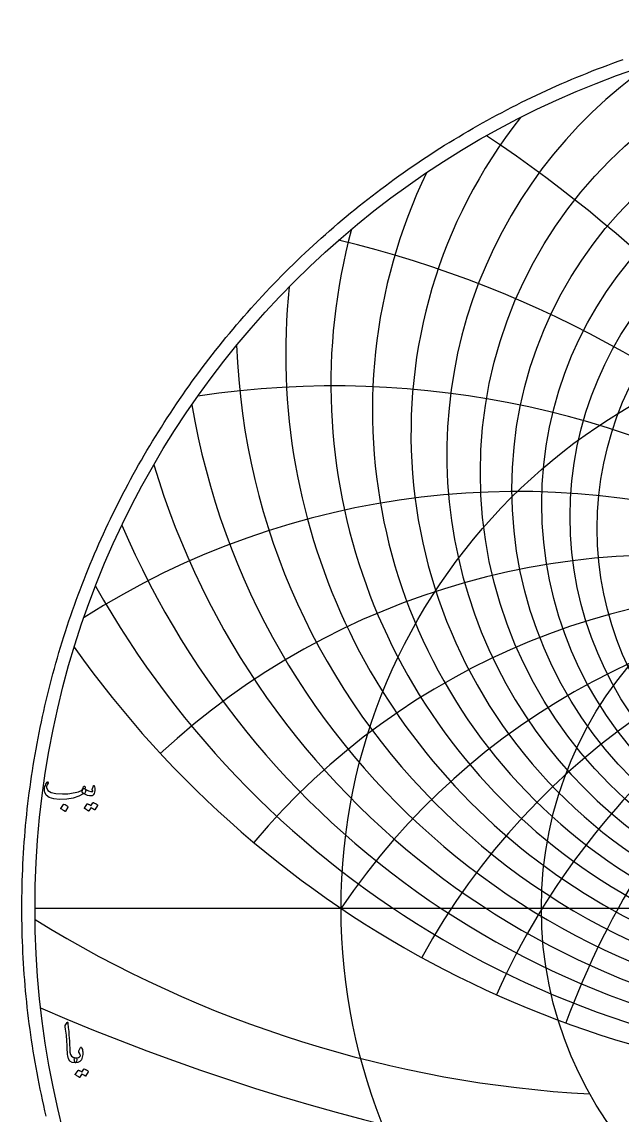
# Model space of a CAD drawing. Header units: millimetres. Extents: x -84 to 84, y -84 to 86.
# Drawn here: x -83.6 to -27.8, y -19.2 to 82.3 of the extents above; entities that cross this region are included whole.
import ezdxf

# ---------------------------------------------------------------- set-up
doc = ezdxf.new("R2010")
doc.units = ezdxf.units.MM
for name, color, linetype in [('CUT_OUTER', 1, 'Continuous'), ('ENGRAVE', 7, 'Continuous'), ('ENGRAVE_FINE', 8, 'Continuous'), ('TEXT', 5, 'Continuous')]:
    doc.layers.add(name, color=color, linetype=linetype)

msp = doc.modelspace()

# ---------------------------------------------------------------- linework, layer by layer
at = {"layer": 'CUT_OUTER'}
msp.add_lwpolyline([(-81.311, -19.3101), (-81.428, -18.8108), (-81.5419, -18.3108), (-81.6527, -17.8102), (-81.7604, -17.3088), (-81.8651, -16.8068), (-81.9667, -16.3042), (-82.0652, -15.8009), (-82.1606, -15.2971), (-82.2529, -14.7927), (-82.3421, -14.2877), (-82.4282, -13.7822), (-82.5112, -13.2762), (-82.5912, -12.7696), (-82.668, -12.2626), (-82.7416, -11.7552), (-82.8122, -11.2472), (-82.8797, -10.7389), (-82.944, -10.2302), (-83.0052, -9.721), (-83.0633, -9.2115), (-83.1182, -8.7017), (-83.1701, -8.1915), (-83.2188, -7.6811), (-83.2643, -7.1703), (-83.3068, -6.6593), (-83.3461, -6.148), (-83.3822, -5.6365), (-83.4152, -5.1247), (-83.4451, -4.6128), (-83.4718, -4.1007), (-83.4954, -3.5885), (-83.5159, -3.0761), (-83.5332, -2.5636), (-83.5473, -2.051), (-83.5583, -1.5383), (-83.5662, -1.0256), (-83.5709, -0.5128), (-83.5725, 0), (-83.5709, 0.5128), (-83.5662, 1.0256), (-83.5583, 1.5383), (-83.5473, 2.051), (-83.5332, 2.5636), (-83.5159, 3.0761), (-83.4954, 3.5885), (-83.4718, 4.1007), (-83.4451, 4.6128), (-83.4152, 5.1247), (-83.3822, 5.6365), (-83.3461, 6.148), (-83.3068, 6.6593), (-83.2643, 7.1703), (-83.2188, 7.6811), (-83.1701, 8.1915), (-83.1182, 8.7017), (-83.0633, 9.2115), (-83.0052, 9.721), (-82.944, 10.2302), (-82.8797, 10.7389), (-82.8122, 11.2472), (-82.7416, 11.7552), (-82.668, 12.2626), (-82.5912, 12.7696), (-82.5112, 13.2762), (-82.4282, 13.7822), (-82.3421, 14.2877), (-82.2529, 14.7927), (-82.1606, 15.2971), (-82.0652, 15.8009), (-81.9667, 16.3042), (-81.8651, 16.8068), (-81.7604, 17.3088), (-81.6527, 17.8102), (-81.5419, 18.3108), (-81.428, 18.8108), (-81.311, 19.3101), (-81.191, 19.8087), (-81.0679, 20.3065), (-80.9418, 20.8035), (-80.8126, 21.2998), (-80.6804, 21.7952), (-80.5452, 22.2899), (-80.4069, 22.7836), (-80.2656, 23.2766), (-80.1212, 23.7686), (-79.9739, 24.2598), (-79.8235, 24.7501), (-79.6702, 25.2394), (-79.5138, 25.7278), (-79.3544, 26.2152), (-79.1921, 26.7016), (-79.0268, 27.187), (-78.8585, 27.6714), (-78.6872, 28.1547), (-78.513, 28.637), (-78.3358, 29.1182), (-78.1556, 29.5983), (-77.9725, 30.0773), (-77.7865, 30.5552), (-77.5976, 31.0319), (-77.4057, 31.5075), (-77.2109, 31.9818), (-77.0132, 32.455), (-76.8126, 32.9269), (-76.6092, 33.3976), (-76.4028, 33.867), (-76.1936, 34.3352), (-75.9814, 34.8021), (-75.7665, 35.2676), (-75.5486, 35.7318), (-75.328, 36.1947), (-75.1045, 36.6563), (-74.8781, 37.1164), (-74.649, 37.5751), (-74.417, 38.0325), (-74.1823, 38.4884), (-73.9447, 38.9428), (-73.7044, 39.3958), (-73.4612, 39.8473), (-73.2154, 40.2973), (-72.9667, 40.7458), (-72.7153, 41.1927), (-72.4612, 41.6381), (-72.2044, 42.082), (-71.9448, 42.5242), (-71.6825, 42.9649), (-71.4175, 43.4039), (-71.1499, 43.8413), (-70.8795, 44.277), (-70.6065, 44.7111), (-70.3309, 45.1435), (-70.0525, 45.5742), (-69.7716, 46.0031), (-69.488, 46.4304), (-69.2018, 46.8559), (-68.913, 47.2796), (-68.6216, 47.7016), (-68.3276, 48.1217), (-68.0311, 48.5401), (-67.7319, 48.9566), (-67.4303, 49.3713), (-67.1261, 49.7841), (-66.8193, 50.195), (-66.5101, 50.6041), (-66.1983, 51.0112), (-65.8841, 51.4164), (-65.5674, 51.8197), (-65.2482, 52.2211), (-64.9265, 52.6204), (-64.6024, 53.0178), (-64.2759, 53.4132), (-63.9469, 53.8066), (-63.6156, 54.198), (-63.2818, 54.5873), (-62.9457, 54.9745), (-62.6072, 55.3597), (-62.2663, 55.7429), (-61.9231, 56.1239), (-61.5776, 56.5028), (-61.2297, 56.8795), (-60.8796, 57.2542), (-60.5271, 57.6266), (-60.1724, 57.9969), (-59.8154, 58.365), (-59.4562, 58.731), (-59.0947, 59.0947), (-58.731, 59.4562), (-58.365, 59.8154), (-57.9969, 60.1724), (-57.6266, 60.5271), (-57.2542, 60.8796), (-56.8795, 61.2297), (-56.5028, 61.5776), (-56.1239, 61.9231), (-55.7429, 62.2663), (-55.3597, 62.6072), (-54.9745, 62.9457), (-54.5873, 63.2818), (-54.198, 63.6156), (-53.8066, 63.9469), (-53.4132, 64.2759), (-53.0178, 64.6024), (-52.6204, 64.9265), (-52.2211, 65.2482), (-51.8197, 65.5674), (-51.4164, 65.8841), (-51.0112, 66.1983), (-50.6041, 66.5101), (-50.195, 66.8193), (-49.7841, 67.1261), (-49.3713, 67.4303), (-48.9566, 67.7319), (-48.5401, 68.0311), (-48.1217, 68.3276), (-47.7016, 68.6216), (-47.2796, 68.913), (-46.8559, 69.2018), (-46.4304, 69.488), (-46.0031, 69.7716), (-45.5742, 70.0525), (-45.1435, 70.3309), (-44.7111, 70.6065), (-44.277, 70.8795), (-43.8413, 71.1499), (-43.4039, 71.4175), (-42.9649, 71.6825), (-42.5242, 71.9448), (-42.082, 72.2044), (-41.6381, 72.4612), (-41.1927, 72.7153), (-40.7458, 72.9667), (-40.2973, 73.2154), (-39.8473, 73.4612), (-39.3958, 73.7044), (-38.9428, 73.9447), (-38.4884, 74.1823), (-38.0325, 74.417), (-37.5751, 74.649), (-37.1164, 74.8781), (-36.6563, 75.1045), (-36.1947, 75.328), (-35.7318, 75.5486), (-35.2676, 75.7665), (-34.8021, 75.9814), (-34.3352, 76.1936), (-33.867, 76.4028), (-33.3976, 76.6092), (-32.9269, 76.8126), (-32.455, 77.0132), (-31.9818, 77.2109), (-31.5075, 77.4057), (-31.0319, 77.5976), (-30.5552, 77.7865), (-30.0773, 77.9725), (-29.5983, 78.1556), (-29.1182, 78.3358), (-28.637, 78.513), (-28.1547, 78.6872), (-27.6714, 78.8585)], dxfattribs=at)
at = {"layer": 'ENGRAVE'}
msp.add_lwpolyline([(-82.35, 0), (82.35, 0)], dxfattribs=at)
for centre, radius in [((0, 0), 82.35), ((0, 35.2915), 30.101), ((0, 0), 53.9054), ((0, 0), 35.2859)]:
    msp.add_circle(centre, radius, dxfattribs=at)
for centre, radius, start, end in [((0, 42.1922), 44.0746, 124.671424, 55.328576), ((0, 54.632), 63.6527, 182.099525, 357.900475), ((0, -36.3597), 65.0217, 34, 146), ((0, -36.3597), 65.0217, 34, 146), ((0, 79.9181), 96.3986, 215.274728, 324.725272), ((-24.708, 92.2114), 109.6322, 238.283556, 266.824679)]:
    msp.add_arc(centre, radius, start, end, dxfattribs=at)
at = {"layer": 'ENGRAVE_FINE'}
for centre, radius in [((0, 40.4859), 40.9563), ((0, 38.9629), 38.022), ((0, 37.6013), 35.2477), ((0, 36.3826), 32.6132)]:
    msp.add_circle(centre, radius, dxfattribs=at)
for centre, radius, start, end in [((0, 44.1081), 47.4051, 141.754257, 38.245743), ((-112.6209, -36.3597), 130.0434, 9.366458, 56.253005), ((-112.6209, -36.3597), 130.0434, 9.366458, 56.253005), ((0, 46.2659), 50.982, 154.353295, 25.646705), ((0, 48.7048), 54.8466, 164.795001, 15.204999), ((-77.4899, -36.3597), 101.1558, 12.699146, 76.647274), ((-77.4899, -36.3597), 101.1558, 12.699146, 76.647274), ((0, 51.4733), 59.0492, 173.907201, 6.092799), ((-54.5597, -36.3597), 84.8798, 16.227346, 98.578162), ((-54.5597, -36.3597), 84.8798, 16.227346, 98.578162), ((0, 58.2575), 68.7357, 189.610215, 350.389785), ((0, 62.4482), 74.3987, 196.592097, 343.407903), ((-37.5403, -36.3597), 75.0806, 20.02075, 122.41857), ((-37.5403, -36.3597), 75.0806, 20.02075, 122.41857), ((37.5403, -36.3597), 75.0806, 57.58143, 159.97925), ((37.5403, -36.3597), 75.0806, 57.58143, 159.97925), ((0, 67.3319), 80.7721, 203.149886, 336.850114), ((-23.666, -36.3597), 69.1947, 24.166419, 132.825078), ((-23.666, -36.3597), 69.1947, 24.166419, 132.825078), ((23.666, -36.3597), 69.1947, 47.174922, 155.833581), ((23.666, -36.3597), 69.1947, 47.174922, 155.833581), ((0, 73.0785), 88.0278, 209.358787, 330.641213), ((-11.4651, -36.3597), 66.0248, 28.776578, 139.961007), ((-11.4651, -36.3597), 66.0248, 28.776578, 139.961007), ((11.4651, -36.3597), 66.0248, 40.038993, 151.223422), ((11.4651, -36.3597), 66.0248, 40.038993, 151.223422), ((0, 178.6328), 204.9243, 246.464598, 293.535402)]:
    msp.add_arc(centre, radius, start, end, dxfattribs=at)
at = {"layer": 'TEXT'}
for points in [[(-77.7309, 11.1004), (-77.7259, 11.0978), (-77.7212, 11.0952), (-77.7168, 11.0926), (-77.7128, 11.09), (-77.7087, 11.087), (-77.7043, 11.0835), (-77.6996, 11.0793), (-77.6946, 11.0744), (-77.6527, 11.025), (-77.6361, 10.9549), (-77.6449, 10.864), (-77.679, 10.7523), (-77.7105, 10.6844), (-77.7426, 10.6419), (-77.7754, 10.6247), (-77.8089, 10.6328), (-77.8258, 10.6409), (-77.84, 10.6445), (-77.8517, 10.6435), (-77.8608, 10.638), (-78.2868, 10.4049), (-78.7959, 10.2406), (-79.3881, 10.1452), (-80.0634, 10.1185), (-80.6095, 10.1653), (-81.0219, 10.29), (-81.3005, 10.4926), (-81.4453, 10.7731), (-81.4677, 10.9055), (-81.4725, 11.038), (-81.4599, 11.1705), (-81.4297, 11.303), (-81.3884, 11.4202), (-81.3375, 11.5276), (-81.2768, 11.6254), (-81.2063, 11.7133), (-81.193, 11.7244), (-81.179, 11.7315), (-81.1644, 11.7348), (-81.1492, 11.7341), (-81.1349, 11.728), (-81.1232, 11.7198), (-81.1141, 11.7098), (-81.1076, 11.6978), (-81.1047, 11.6861), (-81.1063, 11.6718), (-81.1125, 11.6549), (-81.1232, 11.6354), (-81.1985, 11.525), (-81.2479, 11.4172), (-81.2712, 11.312), (-81.2686, 11.2094), (-81.1453, 10.9523), (-80.8582, 10.7679), (-80.4076, 10.6562), (-79.7933, 10.6172), (-79.6246, 10.6198), (-79.4563, 10.6276), (-79.2883, 10.6406), (-79.1206, 10.6588), (-78.9542, 10.6822), (-78.79, 10.7107), (-78.6282, 10.7445), (-78.4686, 10.7835), (-78.3137, 10.8276), (-78.1868, 10.8718), (-78.0878, 10.9159), (-78.0167, 10.9601), (-77.9892, 10.9835), (-77.9641, 11.012), (-77.9412, 11.0458), (-77.9206, 11.0848), (-77.9012, 11.1283), (-77.8822, 11.1757), (-77.8636, 11.227), (-77.8452, 11.2822), (-77.8381, 11.2991), (-77.8271, 11.3133), (-77.8121, 11.325), (-77.7933, 11.3341), (-77.7732, 11.339), (-77.7543, 11.338), (-77.7368, 11.3312), (-77.7206, 11.3185), (-77.7076, 11.301), (-77.6998, 11.2796), (-77.6972, 11.2543), (-77.6998, 11.225)], [(-77.8868, 10.6848), (-77.9433, 10.7383), (-77.9725, 10.8055), (-77.9745, 10.8864), (-77.9491, 10.9809), (-77.8943, 11.0656), (-77.8439, 11.1172), (-77.7982, 11.1357), (-77.7569, 11.1211), (-77.5621, 10.9922), (-77.3673, 10.9017), (-77.1725, 10.8494), (-76.9777, 10.8354), (-76.9709, 10.8367), (-76.966, 10.8406), (-76.9631, 10.8471), (-76.9621, 10.8562), (-76.967, 10.8734), (-76.9816, 10.8991), (-77.0059, 10.9331), (-77.04, 10.9757), (-77.0465, 10.9887), (-77.0504, 11.0017), (-77.0517, 11.0146), (-77.0504, 11.0276), (-76.9257, 11.3861), (-76.9199, 11.3997), (-76.9128, 11.4094), (-76.9043, 11.4153), (-76.8946, 11.4172), (-76.8848, 11.4156), (-76.8764, 11.4107), (-76.8693, 11.4026), (-76.8634, 11.3913), (-76.8245, 11.2747), (-76.8011, 11.1588), (-76.7933, 11.0435), (-76.8011, 10.9289), (-76.8264, 10.7864), (-76.8608, 10.6705), (-76.9043, 10.5812), (-76.9569, 10.5185), (-76.9969, 10.4841), (-77.0335, 10.4588), (-77.067, 10.4426), (-77.0972, 10.4354), (-77.2712, 10.4315), (-77.4608, 10.4718), (-77.666, 10.5562), (-77.8868, 10.6848)], [(-79.6998, 9.6562), (-79.6933, 9.6627), (-79.6842, 9.6666), (-79.6725, 9.6679), (-79.6582, 9.6666), (-79.5573, 9.6257), (-79.4621, 9.5757), (-79.3728, 9.5166), (-79.2894, 9.4484), (-79.2813, 9.438), (-79.2777, 9.4276), (-79.2787, 9.4172), (-79.2842, 9.4068), (-79.5284, 9.012), (-79.5375, 9.0026), (-79.5491, 9.0003), (-79.5634, 9.0052), (-79.5803, 9.0172), (-79.5949, 9.0276), (-79.618, 9.0432), (-79.6495, 9.064), (-79.6894, 9.09), (-79.7384, 9.1211), (-79.7972, 9.1575), (-79.8657, 9.199), (-79.944, 9.2458), (-79.9543, 9.2536), (-79.9595, 9.2614), (-79.9595, 9.2692), (-79.9543, 9.277)], [(-76.9621, 9.8016), (-76.9556, 9.8081), (-76.9465, 9.812), (-76.9348, 9.8133), (-76.9206, 9.812), (-76.8694, 9.7929), (-76.8199, 9.7718), (-76.772, 9.7487), (-76.7257, 9.7237), (-76.6808, 9.6965), (-76.6368, 9.6666), (-76.5938, 9.6341), (-76.5517, 9.599), (-76.5436, 9.5883), (-76.54, 9.577), (-76.541, 9.565), (-76.5465, 9.5523), (-76.7959, 9.1575), (-76.8027, 9.1523), (-76.8128, 9.1523), (-76.8261, 9.1575), (-76.8426, 9.1679), (-76.854, 9.1775), (-76.8725, 9.1906), (-76.8982, 9.2073), (-76.9309, 9.2276), (-76.9712, 9.2518), (-77.0193, 9.2802), (-77.0751, 9.3128), (-77.1387, 9.3497), (-77.3361, 9.0432), (-77.3452, 9.0338), (-77.3569, 9.0315), (-77.3712, 9.0364), (-77.3881, 9.0484), (-77.4027, 9.0588), (-77.4258, 9.0744), (-77.4572, 9.0951), (-77.4972, 9.1211), (-77.5462, 9.1523), (-77.605, 9.1887), (-77.6735, 9.2302), (-77.7517, 9.277), (-77.7598, 9.2848), (-77.7634, 9.2926), (-77.7624, 9.3003), (-77.7569, 9.3081), (-77.5024, 9.6874), (-77.4959, 9.6939), (-77.4868, 9.6977), (-77.4751, 9.699), (-77.4608, 9.6977), (-77.4173, 9.6836), (-77.3751, 9.6672), (-77.3342, 9.6486), (-77.2946, 9.6276), (-77.2563, 9.6047), (-77.2193, 9.5802), (-77.1835, 9.5541), (-77.1491, 9.5263)], [(-79.374, -10.6145), (-79.364, -10.5989), (-79.3546, -10.5885), (-79.3458, -10.5833), (-79.3377, -10.5833), (-79.3253, -10.5901), (-79.3143, -10.6106), (-79.3046, -10.6447), (-79.2961, -10.6924), (-79.2533, -11.0804), (-79.2182, -11.4392), (-79.1909, -11.7687), (-79.1714, -12.069), (-79.1589, -12.3258), (-79.1474, -12.556), (-79.1369, -12.7596), (-79.1273, -12.9366), (-79.119, -13.0869), (-79.1124, -13.2106), (-79.1073, -13.3077), (-79.1039, -13.3781), (-79.0578, -13.5892), (-78.9559, -13.7444), (-78.7981, -13.8437), (-78.5844, -13.8872), (-78.525, -13.9028), (-78.487, -13.9392), (-78.4705, -13.9963), (-78.4753, -14.0742), (-78.4997, -14.197), (-78.526, -14.2846), (-78.5542, -14.3372), (-78.5844, -14.3548), (-78.8851, -14.3151), (-79.1065, -14.1963), (-79.2487, -13.9983), (-79.3117, -13.721), (-79.3216, -13.5884), (-79.3305, -13.4554), (-79.3385, -13.3221), (-79.3455, -13.1885), (-79.3518, -13.0546), (-79.3578, -12.9203), (-79.3635, -12.7857), (-79.3689, -12.6508), (-79.3786, -12.3935), (-79.3922, -12.1619), (-79.4098, -11.9559), (-79.4312, -11.7755), (-79.4565, -11.6023), (-79.4857, -11.4177), (-79.5189, -11.2218), (-79.5559, -11.0145), (-79.5607, -10.9771), (-79.5598, -10.943), (-79.5529, -10.9122), (-79.5403, -10.8846)], [(-78.2727, -13.2586), (-78.1273, -12.9366), (-78.1059, -12.9012), (-78.0831, -12.8885), (-78.0591, -12.8986), (-78.0338, -12.9314), (-77.987, -13.0296), (-77.9507, -13.132), (-77.9247, -13.2387), (-77.9091, -13.3496), (-77.9042, -13.4653), (-77.9104, -13.5866), (-77.9276, -13.7134), (-77.9559, -13.8457), (-78.0419, -14.0684), (-78.1753, -14.2275), (-78.3562, -14.3229), (-78.5844, -14.3548), (-78.6107, -14.3382), (-78.6377, -14.2885), (-78.6653, -14.2057), (-78.6935, -14.0898), (-78.7016, -14.0278), (-78.7, -13.9768), (-78.6887, -13.9369), (-78.6675, -13.908), (-78.6507, -13.897), (-78.6312, -13.8898), (-78.6091, -13.8866), (-78.5844, -13.8872), (-78.4406, -13.8827), (-78.3156, -13.8535), (-78.2094, -13.7996), (-78.1221, -13.721), (-78.1182, -13.7148), (-78.1169, -13.7067), (-78.1182, -13.6966), (-78.1221, -13.6846), (-78.1425, -13.6112), (-78.1727, -13.5366), (-78.2127, -13.4606), (-78.2623, -13.3833), (-78.2786, -13.3541), (-78.2857, -13.3236), (-78.2838, -13.2918), (-78.2727, -13.2586)], [(-77.8104, -14.9418), (-77.8039, -14.9353), (-77.7948, -14.9314), (-77.7831, -14.9301), (-77.7688, -14.9314), (-77.7177, -14.9505), (-77.6682, -14.9716), (-77.6203, -14.9947), (-77.574, -15.0197), (-77.5291, -15.047), (-77.4851, -15.0768), (-77.4421, -15.1093), (-77.4, -15.1444), (-77.3919, -15.1551), (-77.3883, -15.1664), (-77.3893, -15.1785), (-77.3948, -15.1911), (-77.6442, -15.5859), (-77.651, -15.5911), (-77.661, -15.5911), (-77.6744, -15.5859), (-77.6909, -15.5755), (-77.7023, -15.566), (-77.7208, -15.5528), (-77.7464, -15.5361), (-77.7792, -15.5158), (-77.8195, -15.4916), (-77.8675, -15.4632), (-77.9234, -15.4306), (-77.987, -15.3937), (-78.1844, -15.7002), (-78.1935, -15.7096), (-78.2052, -15.7119), (-78.2195, -15.707), (-78.2364, -15.695), (-78.251, -15.6846), (-78.274, -15.669), (-78.3055, -15.6483), (-78.3455, -15.6223), (-78.3945, -15.5911), (-78.4533, -15.5548), (-78.5218, -15.5132), (-78.6, -15.4664), (-78.6081, -15.4587), (-78.6117, -15.4509), (-78.6107, -15.4431), (-78.6052, -15.4353), (-78.3507, -15.0561), (-78.3442, -15.0496), (-78.3351, -15.0457), (-78.3234, -15.0444), (-78.3091, -15.0457), (-78.2656, -15.0598), (-78.2234, -15.0762), (-78.1825, -15.0949), (-78.1429, -15.1158), (-78.1046, -15.1387), (-78.0675, -15.1632), (-78.0318, -15.1893), (-77.9974, -15.2171)]]:
    msp.add_lwpolyline(points, close=True, dxfattribs=at)

doc.saveas('drawing.dxf')
